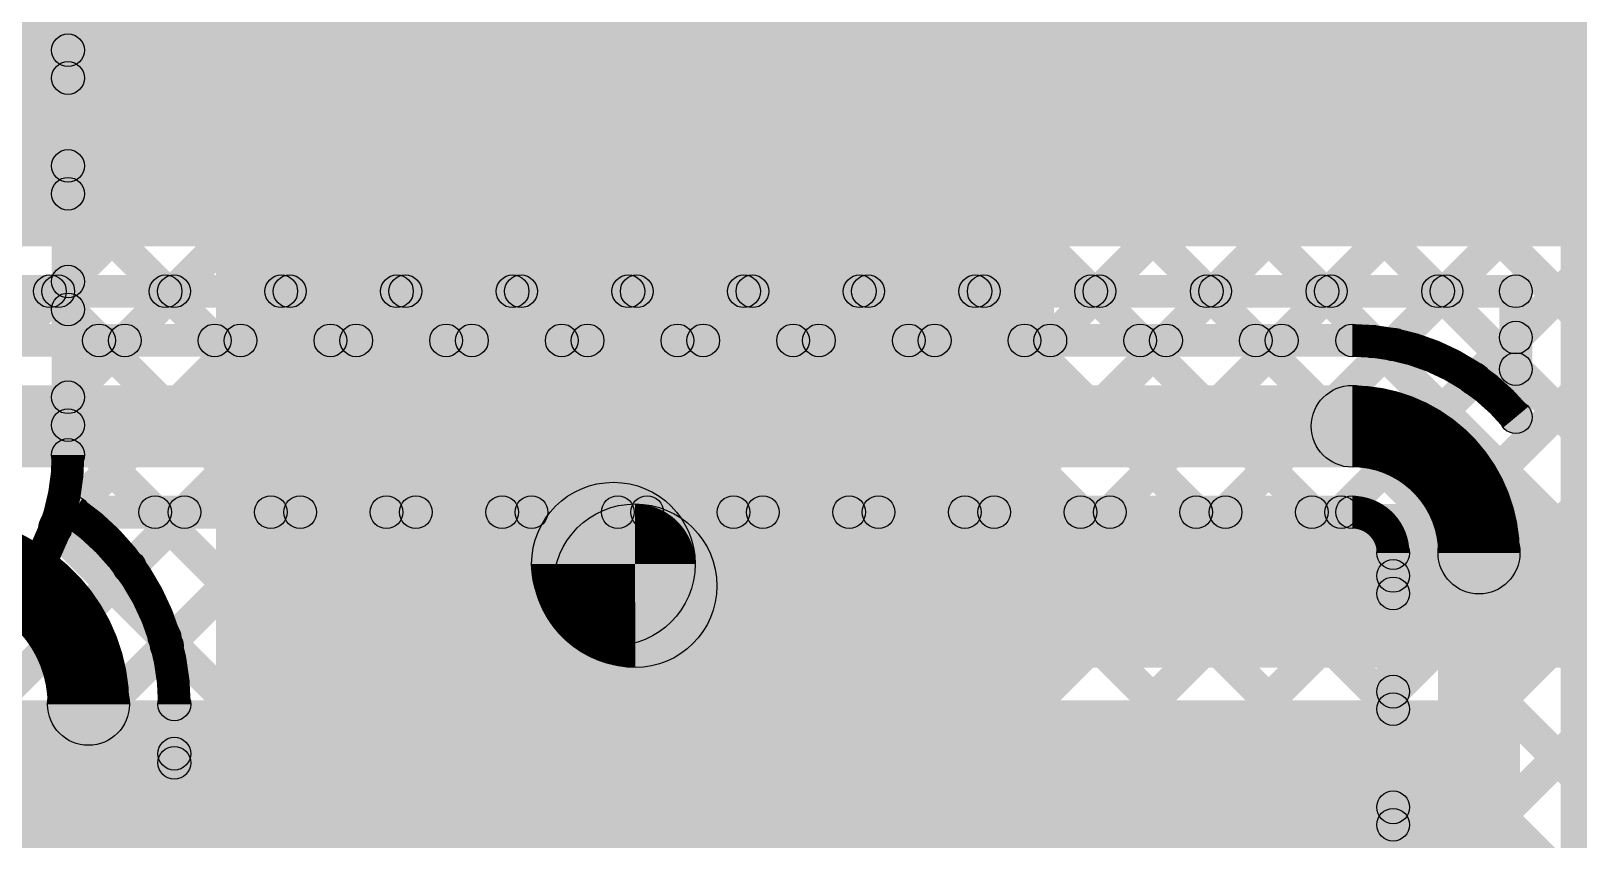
# Model space of a CAD drawing. Header units: millimetres. Extents: x -0.24 to 2.5, y 0 to 2.55.
# Drawn here: x 1.7259 to 2.1042, y 1.8561 to 2.0537 of the extents above; entities that cross this region are included whole.
import ezdxf

# ---------------------------------------------------------------- set-up
doc = ezdxf.new("R2010")
doc.units = ezdxf.units.MM
doc.header["$MEASUREMENT"] = 0
for name, color, linetype in [('BottomLayer', 5, 'Continuous'), ('BottomSolder', 6, 'Continuous'), ('TopLayer', 1, 'Continuous'), ('TopPaste', 8, 'Continuous'), ('TopSolder', 216, 'Continuous'), ('ViaHoleLayer', 16, 'Continuous')]:
    doc.layers.add(name, color=color, linetype=linetype)

# ---------------------------------------------------------------- blocks, each defined once
blk = doc.blocks.new('ESP32_WROOM_32__16MB__65')
at = {"layer": 'TopLayer'}
blk.add_hatch(color=1, dxfattribs=at).paths.add_polyline_path([(-0.13743, 0.14843), (0.05943, 0.14843), (0.05943, -0.04843), (-0.13743, -0.04843)])
at = {"layer": 'TopPaste'}
blk.add_hatch(color=8, dxfattribs=at).paths.add_polyline_path([(-0.13743, 0.14843), (0.05943, 0.14843), (0.05943, -0.04843), (-0.13743, -0.04843)])
at = {"layer": 'TopSolder'}
blk.add_hatch(color=216, dxfattribs=at).paths.add_polyline_path([(-0.14143, 0.15243), (0.06343, 0.15243), (0.06343, -0.05243), (-0.14143, -0.05243)])

msp = doc.modelspace()

# ---------------------------------------------------------------- hatches: boundary and pattern name
at = {"layer": 'BottomLayer'}
for points in [[(1.596, 2.001), (2.279, 2.001), (2.279, 2.063), (1.596, 2.063)], [(2.1, 1.66), (2.285, 1.66), (2.285, 2.063), (2.1, 2.063)], [(1.585, 1.986), (1.585, 1.994), (2.089, 1.994), (2.089, 1.986)], [(1.72345, 1.97517), (1.7178, 1.98083), (1.7298, 1.99283), (1.73545, 1.98717)], [(1.72345, 1.97517), (1.7178, 1.98083), (1.7298, 1.99283), (1.73545, 1.98717)], [(1.72775, 1.98717), (1.73341, 1.99283), (1.74541, 1.98083), (1.73975, 1.97517)], [(1.75174, 1.97517), (1.74608, 1.98083), (1.75808, 1.99283), (1.76374, 1.98717)], [(1.75603, 1.98717), (1.76169, 1.99283), (1.77369, 1.98083), (1.76803, 1.97517)], [(1.78002, 1.97517), (1.77436, 1.98083), (1.78636, 1.99283), (1.79202, 1.98717)], [(1.78432, 1.98717), (1.78997, 1.99283), (1.80197, 1.98083), (1.79632, 1.97517)], [(1.80831, 1.97517), (1.80265, 1.98083), (1.81465, 1.99283), (1.82031, 1.98717)], [(1.8126, 1.98717), (1.81826, 1.99283), (1.83026, 1.98083), (1.8246, 1.97517)], [(1.83659, 1.97517), (1.83093, 1.98083), (1.84293, 1.99283), (1.84859, 1.98717)], [(1.84089, 1.98717), (1.84654, 1.99283), (1.85854, 1.98083), (1.85289, 1.97517)], [(1.86487, 1.97517), (1.85922, 1.98083), (1.87122, 1.99283), (1.87687, 1.98717)], [(1.86917, 1.98717), (1.87483, 1.99283), (1.88683, 1.98083), (1.88117, 1.97517)], [(1.89316, 1.97517), (1.8875, 1.98083), (1.8995, 1.99283), (1.90516, 1.98717)], [(1.89745, 1.98717), (1.90311, 1.99283), (1.91511, 1.98083), (1.90945, 1.97517)], [(1.92144, 1.97517), (1.91579, 1.98083), (1.92779, 1.99283), (1.93344, 1.98717)], [(1.92574, 1.98717), (1.9314, 1.99283), (1.9434, 1.98083), (1.93774, 1.97517)], [(1.94973, 1.97517), (1.94407, 1.98083), (1.95607, 1.99283), (1.96173, 1.98717)], [(1.95402, 1.98717), (1.95968, 1.99283), (1.97168, 1.98083), (1.96602, 1.97517)], [(1.97801, 1.97517), (1.97236, 1.98083), (1.98436, 1.99283), (1.99001, 1.98717)], [(1.98231, 1.98717), (1.98796, 1.99283), (1.99996, 1.98083), (1.99431, 1.97517)], [(2.0063, 1.97517), (2.00064, 1.98083), (2.01264, 1.99283), (2.0183, 1.98717)], [(2.01059, 1.98717), (2.01625, 1.99283), (2.02825, 1.98083), (2.02259, 1.97517)], [(2.03458, 1.97517), (2.02892, 1.98083), (2.04092, 1.99283), (2.04658, 1.98717)], [(2.03888, 1.98717), (2.04453, 1.99283), (2.05677, 1.98059), (2.05111, 1.97494)], [(2.06188, 1.97419), (2.05623, 1.97985), (2.06921, 1.99283), (2.07486, 1.98717)], [(2.06716, 1.98717), (2.07282, 1.99283), (2.09183, 1.97382), (2.08617, 1.96816)], [(2.093, 1.95923), (2.085, 1.95923), (2.085, 1.99), (2.093, 1.99)], [(1.57894, 1.974), (1.57894, 1.982), (2.049, 1.982), (2.049, 1.974)], [(2.08171, 1.96573), (2.07605, 1.97139), (2.08617, 1.98151), (2.09183, 1.97585)], [(1.57894, 1.947), (1.57894, 1.967), (2.049, 1.967), (2.049, 1.947)], [(1.73625, 1.932), (1.73625, 1.94), (2.049, 1.94), (2.049, 1.932)], [(1.75289, 1.91975), (1.74723, 1.92541), (1.76065, 1.93883), (1.76631, 1.93317)], [(1.75346, 1.93317), (1.75912, 1.93883), (2.03268, 1.66527), (2.02703, 1.65961)], [(1.76198, 1.90056), (1.75632, 1.90622), (1.78893, 1.93883), (1.79459, 1.93317)], [(1.76383, 1.67614), (1.75817, 1.68179), (2.01521, 1.93883), (2.02086, 1.93317)], [(1.76383, 1.70442), (1.75817, 1.71008), (1.98692, 1.93883), (1.99258, 1.93317)], [(1.76383, 1.64785), (1.75817, 1.65351), (2.04349, 1.93883), (2.04915, 1.93317)], [(1.76383, 1.7327), (1.75817, 1.73836), (1.95864, 1.93883), (1.9643, 1.93317)], [(1.76383, 1.87413), (1.75817, 1.87978), (1.81722, 1.93883), (1.82287, 1.93317)], [(1.76383, 1.81756), (1.75817, 1.82321), (1.87379, 1.93883), (1.87944, 1.93317)], [(1.76383, 1.84584), (1.75817, 1.8515), (1.8455, 1.93883), (1.85116, 1.93317)], [(1.76383, 1.76099), (1.75817, 1.76664), (1.93036, 1.93883), (1.93601, 1.93317)], [(1.76383, 1.78927), (1.75817, 1.79493), (1.90207, 1.93883), (1.90773, 1.93317)], [(1.78175, 1.93317), (1.78741, 1.93883), (2.06097, 1.66527), (2.05531, 1.65961)], [(1.81003, 1.93317), (1.81569, 1.93883), (2.06183, 1.69269), (2.05617, 1.68703)], [(1.83832, 1.93317), (1.84397, 1.93883), (2.06183, 1.72097), (2.05617, 1.71532)], [(1.8666, 1.93317), (1.87226, 1.93883), (2.06183, 1.74926), (2.05617, 1.7436)], [(1.89489, 1.93317), (1.90054, 1.93883), (2.06183, 1.77754), (2.05617, 1.77189)], [(1.92317, 1.93317), (1.92883, 1.93883), (2.06183, 1.80583), (2.05617, 1.80017)], [(1.95145, 1.93317), (1.95711, 1.93883), (2.06183, 1.83411), (2.05617, 1.82845)], [(1.97974, 1.93317), (1.9854, 1.93883), (2.06183, 1.8624), (2.05617, 1.85674)], [(2.00802, 1.93317), (2.01368, 1.93883), (2.06183, 1.89068), (2.05617, 1.88502)], [(2.03631, 1.93317), (2.04196, 1.93883), (2.06183, 1.91896), (2.05617, 1.91331)], [(2.063, 1.66244), (2.055, 1.66244), (2.055, 1.926), (2.063, 1.926)], [(2.09, 1.56737), (2.07, 1.56737), (2.07, 1.926), (2.09, 1.926)], [(1.76383, 1.61957), (1.75817, 1.62522), (2.05617, 1.92322), (2.06183, 1.91757)], [(1.75575, 1.9026), (1.76141, 1.90825), (2.01183, 1.65784), (2.00617, 1.65218)], [(1.7652, 1.59265), (1.75954, 1.59831), (2.05617, 1.89494), (2.06183, 1.88928)], [(1.75, 1.591), (1.73, 1.591), (1.73, 1.889), (1.75, 1.889)], [(1.765, 1.59991), (1.757, 1.59991), (1.757, 1.889), (1.765, 1.889)], [(1.75817, 1.8719), (1.76383, 1.87755), (2.01183, 1.62955), (2.00617, 1.6239)], [(1.815, 1.61417), (1.80935, 1.61983), (2.05617, 1.86665), (2.06183, 1.861)]]:
    msp.add_hatch(color=5, dxfattribs=at).paths.add_polyline_path(points)
h = msp.add_hatch(color=5, dxfattribs=at)
edge = h.paths.add_edge_path()
edge.add_arc((1.73058, 1.99), 0.004, 0, 360)
h = msp.add_hatch(color=5, dxfattribs=at)
edge = h.paths.add_edge_path()
edge.add_arc((1.73262, 1.99), 0.004, 0, 360)
h = msp.add_hatch(color=5, dxfattribs=at)
edge = h.paths.add_edge_path()
edge.add_arc((1.73262, 1.99), 0.004, 0, 360)
h = msp.add_hatch(color=5, dxfattribs=at)
edge = h.paths.add_edge_path()
edge.add_arc((1.75886, 1.99), 0.004, 0, 360)
h = msp.add_hatch(color=5, dxfattribs=at)
edge = h.paths.add_edge_path()
edge.add_arc((1.76091, 1.99), 0.004, 0, 360)
h = msp.add_hatch(color=5, dxfattribs=at)
edge = h.paths.add_edge_path()
edge.add_arc((1.78715, 1.99), 0.004, 0, 360)
h = msp.add_hatch(color=5, dxfattribs=at)
edge = h.paths.add_edge_path()
edge.add_arc((1.78919, 1.99), 0.004, 0, 360)
h = msp.add_hatch(color=5, dxfattribs=at)
edge = h.paths.add_edge_path()
edge.add_arc((1.81543, 1.99), 0.004, 0, 360)
h = msp.add_hatch(color=5, dxfattribs=at)
edge = h.paths.add_edge_path()
edge.add_arc((1.81748, 1.99), 0.004, 0, 360)
h = msp.add_hatch(color=5, dxfattribs=at)
edge = h.paths.add_edge_path()
edge.add_arc((1.84371, 1.99), 0.004, 0, 360)
h = msp.add_hatch(color=5, dxfattribs=at)
edge = h.paths.add_edge_path()
edge.add_arc((1.84576, 1.99), 0.004, 0, 360)
h = msp.add_hatch(color=5, dxfattribs=at)
edge = h.paths.add_edge_path()
edge.add_arc((1.872, 1.99), 0.004, 0, 360)
h = msp.add_hatch(color=5, dxfattribs=at)
edge = h.paths.add_edge_path()
edge.add_arc((1.87405, 1.99), 0.004, 0, 360)
h = msp.add_hatch(color=5, dxfattribs=at)
edge = h.paths.add_edge_path()
edge.add_arc((1.90028, 1.99), 0.004, 0, 360)
h = msp.add_hatch(color=5, dxfattribs=at)
edge = h.paths.add_edge_path()
edge.add_arc((1.90233, 1.99), 0.004, 0, 360)
h = msp.add_hatch(color=5, dxfattribs=at)
edge = h.paths.add_edge_path()
edge.add_arc((1.92857, 1.99), 0.004, 0, 360)
h = msp.add_hatch(color=5, dxfattribs=at)
edge = h.paths.add_edge_path()
edge.add_arc((1.93061, 1.99), 0.004, 0, 360)
h = msp.add_hatch(color=5, dxfattribs=at)
edge = h.paths.add_edge_path()
edge.add_arc((1.95685, 1.99), 0.004, 0, 360)
h = msp.add_hatch(color=5, dxfattribs=at)
edge = h.paths.add_edge_path()
edge.add_arc((1.9589, 1.99), 0.004, 0, 360)
h = msp.add_hatch(color=5, dxfattribs=at)
edge = h.paths.add_edge_path()
edge.add_arc((1.98514, 1.99), 0.004, 0, 360)
h = msp.add_hatch(color=5, dxfattribs=at)
edge = h.paths.add_edge_path()
edge.add_arc((1.98718, 1.99), 0.004, 0, 360)
h = msp.add_hatch(color=5, dxfattribs=at)
edge = h.paths.add_edge_path()
edge.add_arc((2.01342, 1.99), 0.004, 0, 360)
h = msp.add_hatch(color=5, dxfattribs=at)
edge = h.paths.add_edge_path()
edge.add_arc((2.01547, 1.99), 0.004, 0, 360)
h = msp.add_hatch(color=5, dxfattribs=at)
edge = h.paths.add_edge_path()
edge.add_arc((2.0417, 1.99), 0.004, 0, 360)
h = msp.add_hatch(color=5, dxfattribs=at)
edge = h.paths.add_edge_path()
edge.add_arc((2.04375, 1.99), 0.004, 0, 360)
h = msp.add_hatch(color=5, dxfattribs=at)
edge = h.paths.add_edge_path()
edge.add_arc((2.06999, 1.99), 0.004, 0, 360)
h = msp.add_hatch(color=5, dxfattribs=at)
edge = h.paths.add_edge_path()
edge.add_arc((2.07204, 1.99), 0.004, 0, 360)
h = msp.add_hatch(color=5, dxfattribs=at)
edge = h.paths.add_edge_path()
edge.add_arc((2.089, 1.99), 0.004, 0, 360)
h = msp.add_hatch(color=5, dxfattribs=at)
edge = h.paths.add_edge_path()
edge.add_arc((2.089, 1.99), 0.004, 0, 360)
h = msp.add_hatch(color=5, dxfattribs=at)
edge = h.paths.add_edge_path()
edge.add_arc((2.089, 1.97868), 0.004, 0, 360)
h = msp.add_hatch(color=5, dxfattribs=at)
edge = h.paths.add_edge_path()
edge.add_arc((1.74258, 1.978), 0.004, 0, 360)
h = msp.add_hatch(color=5, dxfattribs=at)
edge = h.paths.add_edge_path()
edge.add_arc((1.74891, 1.978), 0.004, 0, 360)
h = msp.add_hatch(color=5, dxfattribs=at)
edge = h.paths.add_edge_path()
edge.add_arc((1.77086, 1.978), 0.004, 0, 360)
h = msp.add_hatch(color=5, dxfattribs=at)
edge = h.paths.add_edge_path()
edge.add_arc((1.77719, 1.978), 0.004, 0, 360)
h = msp.add_hatch(color=5, dxfattribs=at)
edge = h.paths.add_edge_path()
edge.add_arc((1.79915, 1.978), 0.004, 0, 360)
h = msp.add_hatch(color=5, dxfattribs=at)
edge = h.paths.add_edge_path()
edge.add_arc((1.80548, 1.978), 0.004, 0, 360)
h = msp.add_hatch(color=5, dxfattribs=at)
edge = h.paths.add_edge_path()
edge.add_arc((1.82743, 1.978), 0.004, 0, 360)
h = msp.add_hatch(color=5, dxfattribs=at)
edge = h.paths.add_edge_path()
edge.add_arc((1.83376, 1.978), 0.004, 0, 360)
h = msp.add_hatch(color=5, dxfattribs=at)
edge = h.paths.add_edge_path()
edge.add_arc((1.85571, 1.978), 0.004, 0, 360)
h = msp.add_hatch(color=5, dxfattribs=at)
edge = h.paths.add_edge_path()
edge.add_arc((1.86205, 1.978), 0.004, 0, 360)
h = msp.add_hatch(color=5, dxfattribs=at)
edge = h.paths.add_edge_path()
edge.add_arc((1.884, 1.978), 0.004, 0, 360)
h = msp.add_hatch(color=5, dxfattribs=at)
edge = h.paths.add_edge_path()
edge.add_arc((1.89033, 1.978), 0.004, 0, 360)
h = msp.add_hatch(color=5, dxfattribs=at)
edge = h.paths.add_edge_path()
edge.add_arc((1.91228, 1.978), 0.004, 0, 360)
h = msp.add_hatch(color=5, dxfattribs=at)
edge = h.paths.add_edge_path()
edge.add_arc((1.91861, 1.978), 0.004, 0, 360)
h = msp.add_hatch(color=5, dxfattribs=at)
edge = h.paths.add_edge_path()
edge.add_arc((1.94057, 1.978), 0.004, 0, 360)
h = msp.add_hatch(color=5, dxfattribs=at)
edge = h.paths.add_edge_path()
edge.add_arc((1.9469, 1.978), 0.004, 0, 360)
h = msp.add_hatch(color=5, dxfattribs=at)
edge = h.paths.add_edge_path()
edge.add_arc((1.96885, 1.978), 0.004, 0, 360)
h = msp.add_hatch(color=5, dxfattribs=at)
edge = h.paths.add_edge_path()
edge.add_arc((1.97518, 1.978), 0.004, 0, 360)
h = msp.add_hatch(color=5, dxfattribs=at)
edge = h.paths.add_edge_path()
edge.add_arc((1.99714, 1.978), 0.004, 0, 360)
h = msp.add_hatch(color=5, dxfattribs=at)
edge = h.paths.add_edge_path()
edge.add_arc((2.00347, 1.978), 0.004, 0, 360)
h = msp.add_hatch(color=5, dxfattribs=at)
edge = h.paths.add_edge_path()
edge.add_arc((2.02542, 1.978), 0.004, 0, 360)
h = msp.add_hatch(color=5, dxfattribs=at)
edge = h.paths.add_edge_path()
edge.add_arc((2.03175, 1.978), 0.004, 0, 360)
h = msp.add_hatch(color=5, dxfattribs=at)
edge = h.paths.add_edge_path()
edge.add_arc((2.049, 1.978), 0.004, 0, 360)
h = msp.add_hatch(color=5, dxfattribs=at)
edge = h.paths.add_edge_path()
edge.add_arc((2.049, 1.978), 0.004, 0, 360)
h = msp.add_hatch(color=5, dxfattribs=at)
edge = h.paths.add_edge_path()
edge.add_arc((2.05394, 1.97776), 0.004, 0, 360)
h = msp.add_hatch(color=5, dxfattribs=at)
edge = h.paths.add_edge_path()
edge.add_arc((2.05905, 1.97702), 0.004, 0, 360)
h = msp.add_hatch(color=5, dxfattribs=at)
edge = h.paths.add_edge_path()
edge.add_arc((2.089, 1.97099), 0.004, 0, 360)
h = msp.add_hatch(color=5, dxfattribs=at)
edge = h.paths.add_edge_path()
edge.add_arc((2.07888, 1.96856), 0.004, 0, 360)
h = msp.add_hatch(color=5, dxfattribs=at)
edge = h.paths.add_edge_path()
edge.add_arc((2.049, 1.957), 0.01, 0, 360)
h = msp.add_hatch(color=5, dxfattribs=at)
edge = h.paths.add_edge_path()
edge.add_arc((2.049, 1.957), 0.01, 0, 360)
h = msp.add_hatch(color=5, dxfattribs=at)
edge = h.paths.add_edge_path()
edge.add_arc((2.089, 1.95923), 0.004, 0, 360)
h = msp.add_hatch(color=5, dxfattribs=at)
edge = h.paths.add_edge_path()
edge.add_arc((2.089, 1.95923), 0.004, 0, 360)
h = msp.add_hatch(color=5, dxfattribs=at)
edge = h.paths.add_edge_path()
edge.add_arc((1.73625, 1.936), 0.004, 0, 360)
h = msp.add_hatch(color=5, dxfattribs=at)
edge = h.paths.add_edge_path()
edge.add_arc((1.73625, 1.936), 0.004, 0, 360)
h = msp.add_hatch(color=5, dxfattribs=at)
edge = h.paths.add_edge_path()
edge.add_arc((1.75629, 1.936), 0.004, 0, 360)
h = msp.add_hatch(color=5, dxfattribs=at)
edge = h.paths.add_edge_path()
edge.add_arc((1.76348, 1.936), 0.004, 0, 360)
h = msp.add_hatch(color=5, dxfattribs=at)
edge = h.paths.add_edge_path()
edge.add_arc((1.78458, 1.936), 0.004, 0, 360)
h = msp.add_hatch(color=5, dxfattribs=at)
edge = h.paths.add_edge_path()
edge.add_arc((1.79176, 1.936), 0.004, 0, 360)
h = msp.add_hatch(color=5, dxfattribs=at)
edge = h.paths.add_edge_path()
edge.add_arc((1.81286, 1.936), 0.004, 0, 360)
h = msp.add_hatch(color=5, dxfattribs=at)
edge = h.paths.add_edge_path()
edge.add_arc((1.82005, 1.936), 0.004, 0, 360)
h = msp.add_hatch(color=5, dxfattribs=at)
edge = h.paths.add_edge_path()
edge.add_arc((1.84115, 1.936), 0.004, 0, 360)
h = msp.add_hatch(color=5, dxfattribs=at)
edge = h.paths.add_edge_path()
edge.add_arc((1.84833, 1.936), 0.004, 0, 360)
h = msp.add_hatch(color=5, dxfattribs=at)
edge = h.paths.add_edge_path()
edge.add_arc((1.86943, 1.936), 0.004, 0, 360)
h = msp.add_hatch(color=5, dxfattribs=at)
edge = h.paths.add_edge_path()
edge.add_arc((1.87661, 1.936), 0.004, 0, 360)
h = msp.add_hatch(color=5, dxfattribs=at)
edge = h.paths.add_edge_path()
edge.add_arc((1.89771, 1.936), 0.004, 0, 360)
h = msp.add_hatch(color=5, dxfattribs=at)
edge = h.paths.add_edge_path()
edge.add_arc((1.9049, 1.936), 0.004, 0, 360)
h = msp.add_hatch(color=5, dxfattribs=at)
edge = h.paths.add_edge_path()
edge.add_arc((1.926, 1.936), 0.004, 0, 360)
h = msp.add_hatch(color=5, dxfattribs=at)
edge = h.paths.add_edge_path()
edge.add_arc((1.93318, 1.936), 0.004, 0, 360)
h = msp.add_hatch(color=5, dxfattribs=at)
edge = h.paths.add_edge_path()
edge.add_arc((1.95428, 1.936), 0.004, 0, 360)
h = msp.add_hatch(color=5, dxfattribs=at)
edge = h.paths.add_edge_path()
edge.add_arc((1.96147, 1.936), 0.004, 0, 360)
h = msp.add_hatch(color=5, dxfattribs=at)
edge = h.paths.add_edge_path()
edge.add_arc((1.98257, 1.936), 0.004, 0, 360)
h = msp.add_hatch(color=5, dxfattribs=at)
edge = h.paths.add_edge_path()
edge.add_arc((1.98975, 1.936), 0.004, 0, 360)
h = msp.add_hatch(color=5, dxfattribs=at)
edge = h.paths.add_edge_path()
edge.add_arc((2.01085, 1.936), 0.004, 0, 360)
h = msp.add_hatch(color=5, dxfattribs=at)
edge = h.paths.add_edge_path()
edge.add_arc((2.01804, 1.936), 0.004, 0, 360)
h = msp.add_hatch(color=5, dxfattribs=at)
edge = h.paths.add_edge_path()
edge.add_arc((2.03914, 1.936), 0.004, 0, 360)
h = msp.add_hatch(color=5, dxfattribs=at)
edge = h.paths.add_edge_path()
edge.add_arc((2.04632, 1.936), 0.004, 0, 360)
h = msp.add_hatch(color=5, dxfattribs=at)
edge = h.paths.add_edge_path()
edge.add_arc((2.049, 1.936), 0.004, 0, 360)
h = msp.add_hatch(color=5, dxfattribs=at)
edge = h.paths.add_edge_path()
edge.add_arc((2.049, 1.936), 0.004, 0, 360)
h = msp.add_hatch(color=5, dxfattribs=at)
edge = h.paths.add_edge_path()
edge.add_arc((2.08, 1.926), 0.01, 0, 360)
h = msp.add_hatch(color=5, dxfattribs=at)
edge = h.paths.add_edge_path()
edge.add_arc((2.08, 1.926), 0.01, 0, 360)
h = msp.add_hatch(color=5, dxfattribs=at)
edge = h.paths.add_edge_path()
edge.add_arc((2.059, 1.926), 0.004, 0, 360)
h = msp.add_hatch(color=5, dxfattribs=at)
edge = h.paths.add_edge_path()
edge.add_arc((2.059, 1.926), 0.004, 0, 360)
h = msp.add_hatch(color=5, dxfattribs=at)
edge = h.paths.add_edge_path()
edge.add_arc((1.75006, 1.92258), 0.004, 0, 360)
h = msp.add_hatch(color=5, dxfattribs=at)
edge = h.paths.add_edge_path()
edge.add_arc((2.059, 1.9204), 0.004, 0, 360)
h = msp.add_hatch(color=5, dxfattribs=at)
edge = h.paths.add_edge_path()
edge.add_arc((2.059, 1.91614), 0.004, 0, 360)
h = msp.add_hatch(color=5, dxfattribs=at)
edge = h.paths.add_edge_path()
edge.add_arc((1.75858, 1.90543), 0.004, 0, 360)
h = msp.add_hatch(color=5, dxfattribs=at)
edge = h.paths.add_edge_path()
edge.add_arc((1.75915, 1.90339), 0.004, 0, 360)
h = msp.add_hatch(color=5, dxfattribs=at)
edge = h.paths.add_edge_path()
edge.add_arc((1.74, 1.889), 0.01, 0, 360)
h = msp.add_hatch(color=5, dxfattribs=at)
edge = h.paths.add_edge_path()
edge.add_arc((1.74, 1.889), 0.01, 0, 360)
h = msp.add_hatch(color=5, dxfattribs=at)
edge = h.paths.add_edge_path()
edge.add_arc((2.059, 1.89211), 0.004, 0, 360)
h = msp.add_hatch(color=5, dxfattribs=at)
edge = h.paths.add_edge_path()
edge.add_arc((1.761, 1.889), 0.004, 0, 360)
h = msp.add_hatch(color=5, dxfattribs=at)
edge = h.paths.add_edge_path()
edge.add_arc((1.761, 1.889), 0.004, 0, 360)
h = msp.add_hatch(color=5, dxfattribs=at)
edge = h.paths.add_edge_path()
edge.add_arc((2.059, 1.88785), 0.004, 0, 360)
h = msp.add_hatch(color=5, dxfattribs=at)
edge = h.paths.add_edge_path()
edge.add_arc((1.811, 1.87213), 0.01181, 0, 360)
h = msp.add_hatch(color=5, dxfattribs=at)
edge = h.paths.add_edge_path()
edge.add_arc((1.846, 1.87324), 0.01181, 0, 360)
h = msp.add_hatch(color=5, dxfattribs=at)
edge = h.paths.add_edge_path()
edge.add_arc((1.881, 1.87213), 0.01181, 0, 360)
h = msp.add_hatch(color=5, dxfattribs=at)
edge = h.paths.add_edge_path()
edge.add_arc((1.916, 1.87324), 0.01181, 0, 360)
h = msp.add_hatch(color=5, dxfattribs=at)
edge = h.paths.add_edge_path()
edge.add_arc((1.986, 1.87313), 0.01181, 0, 360)
h = msp.add_hatch(color=5, dxfattribs=at)
edge = h.paths.add_edge_path()
edge.add_arc((1.761, 1.87695), 0.004, 0, 360)
h = msp.add_hatch(color=5, dxfattribs=at)
edge = h.paths.add_edge_path()
edge.add_arc((1.951, 1.87202), 0.01181, 0, 360)
h = msp.add_hatch(color=5, dxfattribs=at)
edge = h.paths.add_edge_path()
edge.add_arc((1.761, 1.87472), 0.004, 0, 360)
h = msp.add_hatch(color=5, dxfattribs=at)
edge = h.paths.add_edge_path()
edge.add_arc((2.059, 1.86383), 0.004, 0, 360)
h = msp.add_hatch(color=5, dxfattribs=at)
edge = h.paths.add_edge_path()
edge.add_arc((2.059, 1.85957), 0.004, 0, 360)
at = {"layer": 'BottomSolder'}
h = msp.add_hatch(color=6, dxfattribs=at)
edge = h.paths.add_edge_path()
edge.add_arc((1.811, 1.87213), 0.01581, 0, 360)
h = msp.add_hatch(color=6, dxfattribs=at)
edge = h.paths.add_edge_path()
edge.add_arc((1.846, 1.87324), 0.01581, 0, 360)
h = msp.add_hatch(color=6, dxfattribs=at)
edge = h.paths.add_edge_path()
edge.add_arc((1.881, 1.87213), 0.01581, 0, 360)
h = msp.add_hatch(color=6, dxfattribs=at)
edge = h.paths.add_edge_path()
edge.add_arc((1.916, 1.87324), 0.01581, 0, 360)
h = msp.add_hatch(color=6, dxfattribs=at)
edge = h.paths.add_edge_path()
edge.add_arc((1.951, 1.87202), 0.01581, 0, 360)
h = msp.add_hatch(color=6, dxfattribs=at)
edge = h.paths.add_edge_path()
edge.add_arc((1.986, 1.87313), 0.01581, 0, 360)
at = {"layer": 'TopLayer'}
for points in [[(1.6312, 1.79806), (1.62554, 1.80372), (2.03865, 2.21683), (2.04431, 2.21117)], [(1.64665, 1.78523), (1.64099, 1.79088), (2.06693, 2.21683), (2.07259, 2.21117)], [(1.65066, 1.73267), (1.645, 1.73833), (2.1235, 2.21683), (2.12916, 2.21117)], [(1.65739, 1.68283), (1.65173, 1.68849), (2.18007, 2.21683), (2.18573, 2.21117)], [(1.66154, 1.71527), (1.65589, 1.72093), (2.15179, 2.21683), (2.15744, 2.21117)], [(1.66181, 1.77211), (1.65616, 1.77777), (2.09522, 2.21683), (2.10087, 2.21117)], [(1.6685, 1.66566), (1.66285, 1.67132), (2.20835, 2.21683), (2.21401, 2.21117)], [(1.67345, 2.21117), (1.67911, 2.21683), (2.15993, 1.73601), (2.15428, 1.73035)], [(1.70174, 2.21117), (1.7074, 2.21683), (2.1834, 1.74083), (2.17774, 1.73517)], [(1.73503, 1.93018), (1.72937, 1.93584), (2.01036, 2.21683), (2.01602, 2.21117)], [(1.73002, 2.21117), (1.73568, 2.21683), (2.19975, 1.75276), (2.19409, 1.7471)], [(1.73783, 2.04612), (1.73217, 2.05177), (1.89723, 2.21683), (1.90288, 2.21117)], [(1.73783, 1.98955), (1.73217, 1.9952), (1.9538, 2.21683), (1.95945, 2.21117)], [(1.73783, 2.01783), (1.73217, 2.02349), (1.92551, 2.21683), (1.93117, 2.21117)], [(1.73783, 1.96126), (1.73217, 1.96692), (1.98208, 2.21683), (1.98774, 2.21117)], [(1.73783, 1.96126), (1.73217, 1.96692), (1.98208, 2.21683), (1.98774, 2.21117)], [(1.75831, 2.21117), (1.76396, 2.21683), (2.19975, 1.78104), (2.19409, 1.77539)], [(1.78659, 2.21117), (1.79225, 2.21683), (2.19975, 1.80933), (2.19409, 1.80367)], [(1.81488, 2.21117), (1.82053, 2.21683), (2.19975, 1.83761), (2.19409, 1.83195)], [(1.84316, 2.21117), (1.84882, 2.21683), (2.19975, 1.8659), (2.19409, 1.86024)], [(1.87144, 2.21117), (1.8771, 2.21683), (2.19975, 1.89418), (2.19409, 1.88852)], [(1.89973, 2.21117), (1.90539, 2.21683), (2.22467, 1.89755), (2.21901, 1.89189)], [(1.92801, 2.21117), (1.93367, 2.21683), (2.19975, 1.95075), (2.19409, 1.94509)], [(1.6312, 1.60007), (1.62554, 1.60573), (2.19409, 2.17428), (2.19975, 2.16863)], [(1.69217, 2.16417), (1.69783, 2.16983), (2.1444, 1.72326), (2.13874, 1.7176)], [(1.6312, 1.57179), (1.62554, 1.57745), (2.19409, 2.146), (2.19975, 2.14034)], [(1.64086, 1.55317), (1.63521, 1.55883), (2.19409, 2.11771), (2.19975, 2.11206)], [(1.73398, 2.09407), (1.73964, 2.09973), (2.13561, 1.70376), (2.12996, 1.6981)], [(1.66665, 1.55068), (1.661, 1.55633), (2.19409, 2.08943), (2.19975, 2.08377)], [(1.739, 1.95), (1.731, 1.95), (1.731, 2.08809), (1.739, 2.08809)], [(1.73217, 2.0676), (1.73783, 2.07326), (2.13483, 1.67626), (2.12917, 1.6706)], [(1.7529, 1.60864), (1.74724, 1.6143), (2.19409, 2.06114), (2.19975, 2.05549)], [(1.73217, 2.03932), (1.73783, 2.04497), (2.13483, 1.64797), (2.12917, 1.64232)], [(1.7652, 1.59265), (1.75954, 1.59831), (2.19409, 2.03286), (2.19975, 2.0272)], [(1.73217, 2.01103), (1.73783, 2.01669), (2.133, 1.62152), (2.12734, 1.61586)], [(1.775, 1.57417), (1.76935, 1.57983), (2.19409, 2.00458), (2.19975, 1.99892)], [(1.73217, 1.98275), (1.73783, 1.98841), (2.10641, 1.61983), (2.10075, 1.61417)], [(1.80329, 1.57417), (1.79763, 1.57983), (2.19409, 1.97629), (2.19975, 1.97063)], [(1.73217, 1.95446), (1.73783, 1.96012), (2.07812, 1.61983), (2.07246, 1.61417)], [(1.83157, 1.57417), (1.82591, 1.57983), (2.19409, 1.94801), (2.19975, 1.94235)], [(1.87367, 1.898), (1.87367, 1.938), (2.273, 1.938), (2.273, 1.898)], [(1.72906, 1.92929), (1.73472, 1.93495), (2.04984, 1.61983), (2.04418, 1.61417)], [(1.71846, 1.9116), (1.72412, 1.91726), (2.02155, 1.61983), (2.0159, 1.61417)], [(1.7023, 1.89948), (1.70796, 1.90514), (1.99327, 1.61983), (1.98761, 1.61417)], [(1.67933, 1.89417), (1.68498, 1.89983), (1.96418, 1.62063), (1.95853, 1.61497)], [(1.668, 1.615), (2.073, 1.615), (2.073, 1.89), (1.668, 1.89)]]:
    msp.add_hatch(color=1, dxfattribs=at).paths.add_polyline_path(points)
h = msp.add_hatch(color=1, dxfattribs=at)
edge = h.paths.add_edge_path()
edge.add_arc((1.735, 2.04894), 0.004, 0, 360)
h = msp.add_hatch(color=1, dxfattribs=at)
edge = h.paths.add_edge_path()
edge.add_arc((1.735, 2.04215), 0.004, 0, 360)
h = msp.add_hatch(color=1, dxfattribs=at)
edge = h.paths.add_edge_path()
edge.add_arc((1.735, 2.02066), 0.004, 0, 360)
h = msp.add_hatch(color=1, dxfattribs=at)
edge = h.paths.add_edge_path()
edge.add_arc((1.735, 2.01386), 0.004, 0, 360)
h = msp.add_hatch(color=1, dxfattribs=at)
edge = h.paths.add_edge_path()
edge.add_arc((1.735, 1.99238), 0.004, 0, 360)
h = msp.add_hatch(color=1, dxfattribs=at)
edge = h.paths.add_edge_path()
edge.add_arc((1.735, 1.98558), 0.004, 0, 360)
h = msp.add_hatch(color=1, dxfattribs=at)
edge = h.paths.add_edge_path()
edge.add_arc((1.735, 1.96409), 0.004, 0, 360)
h = msp.add_hatch(color=1, dxfattribs=at)
edge = h.paths.add_edge_path()
edge.add_arc((1.735, 1.96409), 0.004, 0, 360)
h = msp.add_hatch(color=1, dxfattribs=at)
edge = h.paths.add_edge_path()
edge.add_arc((1.735, 1.95729), 0.004, 0, 360)
h = msp.add_hatch(color=1, dxfattribs=at)
edge = h.paths.add_edge_path()
edge.add_arc((1.735, 1.95), 0.004, 0, 360)
h = msp.add_hatch(color=1, dxfattribs=at)
edge = h.paths.add_edge_path()
edge.add_arc((1.735, 1.95), 0.004, 0, 360)
h = msp.add_hatch(color=1, dxfattribs=at)
edge = h.paths.add_edge_path()
edge.add_arc((1.86835, 1.92331), 0.02, 0, 360)
h = msp.add_hatch(color=1, dxfattribs=at)
edge = h.paths.add_edge_path()
edge.add_arc((1.7322, 1.93301), 0.004, 0, 360)
h = msp.add_hatch(color=1, dxfattribs=at)
edge = h.paths.add_edge_path()
edge.add_arc((1.87367, 1.918), 0.02, 0, 360)
h = msp.add_hatch(color=1, dxfattribs=at)
edge = h.paths.add_edge_path()
edge.add_arc((1.87367, 1.918), 0.02, 0, 360)
h = msp.add_hatch(color=1, dxfattribs=at)
edge = h.paths.add_edge_path()
edge.add_arc((1.73189, 1.93212), 0.004, 0, 360)
h = msp.add_hatch(color=1, dxfattribs=at)
edge = h.paths.add_edge_path()
edge.add_arc((1.811, 1.87213), 0.01181, 0, 360)
h = msp.add_hatch(color=1, dxfattribs=at)
edge = h.paths.add_edge_path()
edge.add_arc((1.846, 1.87324), 0.01181, 0, 360)
h = msp.add_hatch(color=1, dxfattribs=at)
edge = h.paths.add_edge_path()
edge.add_arc((1.881, 1.87213), 0.01181, 0, 360)
h = msp.add_hatch(color=1, dxfattribs=at)
edge = h.paths.add_edge_path()
edge.add_arc((1.916, 1.87324), 0.01181, 0, 360)
h = msp.add_hatch(color=1, dxfattribs=at)
edge = h.paths.add_edge_path()
edge.add_arc((1.986, 1.87313), 0.01181, 0, 360)
h = msp.add_hatch(color=1, dxfattribs=at)
edge = h.paths.add_edge_path()
edge.add_arc((1.951, 1.87202), 0.01181, 0, 360)
at = {"layer": 'TopSolder'}
msp.add_hatch(color=216, dxfattribs=at).paths.add_polyline_path([(1.774, 2.002), (1.971, 2.002), (1.971, 2.224), (1.774, 2.224)])
h = msp.add_hatch(color=216, dxfattribs=at)
edge = h.paths.add_edge_path()
edge.add_arc((1.811, 1.87213), 0.01581, 0, 360)
h = msp.add_hatch(color=216, dxfattribs=at)
edge = h.paths.add_edge_path()
edge.add_arc((1.846, 1.87324), 0.01581, 0, 360)
h = msp.add_hatch(color=216, dxfattribs=at)
edge = h.paths.add_edge_path()
edge.add_arc((1.881, 1.87213), 0.01581, 0, 360)
h = msp.add_hatch(color=216, dxfattribs=at)
edge = h.paths.add_edge_path()
edge.add_arc((1.916, 1.87324), 0.01581, 0, 360)
h = msp.add_hatch(color=216, dxfattribs=at)
edge = h.paths.add_edge_path()
edge.add_arc((1.951, 1.87202), 0.01581, 0, 360)
h = msp.add_hatch(color=216, dxfattribs=at)
edge = h.paths.add_edge_path()
edge.add_arc((1.986, 1.87313), 0.01581, 0, 360)
at = {"layer": 'ViaHoleLayer'}
h = msp.add_hatch(color=16, dxfattribs=at)
edge = h.paths.add_edge_path()
edge.add_arc((1.846, 1.87324), 0.00787, 0, 360)
h = msp.add_hatch(color=16, dxfattribs=at)
edge = h.paths.add_edge_path()
edge.add_arc((1.916, 1.87324), 0.00787, 0, 360)
h = msp.add_hatch(color=16, dxfattribs=at)
edge = h.paths.add_edge_path()
edge.add_arc((1.986, 1.87313), 0.00787, 0, 360)
h = msp.add_hatch(color=16, dxfattribs=at)
edge = h.paths.add_edge_path()
edge.add_arc((1.811, 1.87213), 0.00787, 0, 360)
h = msp.add_hatch(color=16, dxfattribs=at)
edge = h.paths.add_edge_path()
edge.add_arc((1.881, 1.87213), 0.00787, 0, 360)
h = msp.add_hatch(color=16, dxfattribs=at)
edge = h.paths.add_edge_path()
edge.add_arc((1.951, 1.87202), 0.00787, 0, 360)

# ---------------------------------------------------------------- linework, layer by layer
at = {"layer": 'BottomLayer'}
for points, const_width in [([(2.049, 1.978, -0.222999), (2.089, 1.95923)], 0.008), ([(2.049, 1.957, -0.414214), (2.08, 1.926)], 0.02), ([(1.73625, 1.936, -0.247216), (1.761, 1.889)], 0.008), ([(2.049, 1.936, -0.414214), (2.059, 1.926)], 0.008), ([(1.704, 1.925, -0.414214), (1.74, 1.889)], 0.02)]:
    msp.add_lwpolyline(points, format="xyb", dxfattribs=dict(at, const_width=const_width))
for centre, radius in [((1.73058, 1.99), 0.004), ((1.73262, 1.99), 0.004), ((1.73262, 1.99), 0.004), ((1.75886, 1.99), 0.004), ((1.76091, 1.99), 0.004), ((1.78715, 1.99), 0.004), ((1.78919, 1.99), 0.004), ((1.81543, 1.99), 0.004), ((1.81748, 1.99), 0.004), ((1.84371, 1.99), 0.004), ((1.84576, 1.99), 0.004), ((1.872, 1.99), 0.004), ((1.87405, 1.99), 0.004), ((1.90028, 1.99), 0.004), ((1.90233, 1.99), 0.004), ((1.92857, 1.99), 0.004), ((1.93061, 1.99), 0.004), ((1.95685, 1.99), 0.004), ((1.9589, 1.99), 0.004), ((1.98514, 1.99), 0.004), ((1.98718, 1.99), 0.004), ((2.01342, 1.99), 0.004), ((2.01547, 1.99), 0.004), ((2.0417, 1.99), 0.004), ((2.04375, 1.99), 0.004), ((2.06999, 1.99), 0.004), ((2.07204, 1.99), 0.004), ((2.089, 1.99), 0.004), ((2.089, 1.99), 0.004), ((2.089, 1.97868), 0.004), ((1.74258, 1.978), 0.004), ((1.74891, 1.978), 0.004), ((1.77086, 1.978), 0.004), ((1.77719, 1.978), 0.004), ((1.79915, 1.978), 0.004), ((1.80548, 1.978), 0.004), ((1.82743, 1.978), 0.004), ((1.83376, 1.978), 0.004), ((1.85571, 1.978), 0.004), ((1.86205, 1.978), 0.004), ((1.884, 1.978), 0.004), ((1.89033, 1.978), 0.004), ((1.91228, 1.978), 0.004), ((1.91861, 1.978), 0.004), ((1.94057, 1.978), 0.004), ((1.9469, 1.978), 0.004), ((1.96885, 1.978), 0.004), ((1.97518, 1.978), 0.004), ((1.99714, 1.978), 0.004), ((2.00347, 1.978), 0.004), ((2.02542, 1.978), 0.004), ((2.03175, 1.978), 0.004), ((2.049, 1.978), 0.004), ((2.049, 1.978), 0.004), ((2.05394, 1.97776), 0.004), ((2.05905, 1.97702), 0.004), ((2.089, 1.97099), 0.004), ((2.07888, 1.96856), 0.004), ((2.049, 1.957), 0.01), ((2.049, 1.957), 0.01), ((2.089, 1.95923), 0.004), ((2.089, 1.95923), 0.004), ((1.73625, 1.936), 0.004), ((1.73625, 1.936), 0.004), ((1.75629, 1.936), 0.004), ((1.76348, 1.936), 0.004), ((1.78458, 1.936), 0.004), ((1.79176, 1.936), 0.004), ((1.81286, 1.936), 0.004), ((1.82005, 1.936), 0.004), ((1.84115, 1.936), 0.004), ((1.84833, 1.936), 0.004), ((1.86943, 1.936), 0.004), ((1.87661, 1.936), 0.004), ((1.89771, 1.936), 0.004), ((1.9049, 1.936), 0.004), ((1.926, 1.936), 0.004), ((1.93318, 1.936), 0.004), ((1.95428, 1.936), 0.004), ((1.96147, 1.936), 0.004), ((1.98257, 1.936), 0.004), ((1.98975, 1.936), 0.004), ((2.01085, 1.936), 0.004), ((2.01804, 1.936), 0.004), ((2.03914, 1.936), 0.004), ((2.04632, 1.936), 0.004), ((2.049, 1.936), 0.004), ((2.049, 1.936), 0.004), ((2.08, 1.926), 0.01), ((2.08, 1.926), 0.01), ((2.059, 1.926), 0.004), ((2.059, 1.926), 0.004), ((1.75006, 1.92258), 0.004), ((2.059, 1.9204), 0.004), ((2.059, 1.91614), 0.004), ((1.75858, 1.90543), 0.004), ((1.75915, 1.90339), 0.004), ((1.74, 1.889), 0.01), ((1.74, 1.889), 0.01), ((2.059, 1.89211), 0.004), ((1.761, 1.889), 0.004), ((1.761, 1.889), 0.004), ((2.059, 1.88785), 0.004), ((1.761, 1.87695), 0.004), ((1.761, 1.87472), 0.004), ((2.059, 1.86383), 0.004), ((2.059, 1.85957), 0.004)]:
    msp.add_circle(centre, radius, dxfattribs=at)
at = {"layer": 'TopLayer'}
for points, const_width in [([(1.735, 1.95, -0.414214), (1.682, 1.897)], 0.008), ([(1.87367, 1.918, -0.414214), (1.86835, 1.92331)], 0.04)]:
    msp.add_lwpolyline(points, format="xyb", dxfattribs=dict(at, const_width=const_width))
for centre, radius in [((1.735, 2.04894), 0.004), ((1.735, 2.04215), 0.004), ((1.735, 2.02066), 0.004), ((1.735, 2.01386), 0.004), ((1.735, 1.99238), 0.004), ((1.735, 1.98558), 0.004), ((1.735, 1.96409), 0.004), ((1.735, 1.96409), 0.004), ((1.735, 1.95729), 0.004), ((1.735, 1.95), 0.004), ((1.735, 1.95), 0.004), ((1.86835, 1.92331), 0.02), ((1.7322, 1.93301), 0.004), ((1.87367, 1.918), 0.02), ((1.87367, 1.918), 0.02), ((1.73189, 1.93212), 0.004)]:
    msp.add_circle(centre, radius, dxfattribs=at)

# ---------------------------------------------------------------- block references
at = {"rotation": 360}
msp.add_blockref('ESP32_WROOM_32__16MB__65', (1.91265, 1.87131), dxfattribs=at)

doc.saveas('drawing.dxf')
